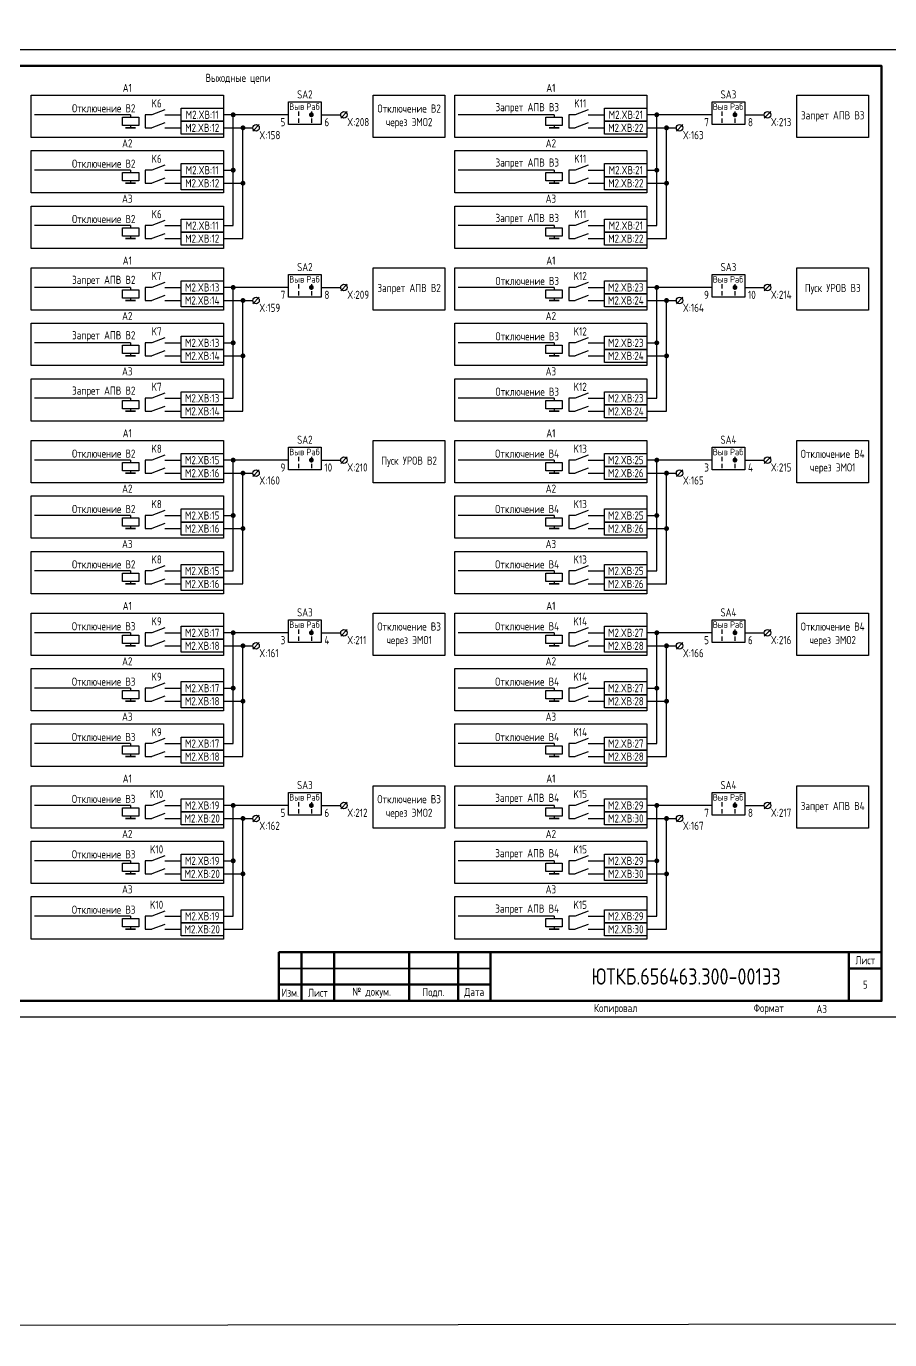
# Model space of a CAD drawing. Header units: millimetres. Extents: x -1245 to 5086, y -99 to 618.
# Drawn here: x 1832.5 to 2097.5, y -99 to 304.2 of the extents above; entities that cross this region are included whole.
import ezdxf

# ---------------------------------------------------------------- set-up
doc = ezdxf.new("R2010")
doc.units = ezdxf.units.MM
doc.styles.add('Gost_type_A', font='GOST_A.TTF')

# ---------------------------------------------------------------- blocks, each defined once
blk = doc.blocks.new('POINT')
at = {"const_width": 0.75}
blk.add_lwpolyline([(-0.375, 0, 1), (0.375, 0, 1)], format="xyb", close=True, dxfattribs=at)
blk = doc.blocks.new('Переключатель_положение')
for p, q in [((2, 1), (2, -0.34)), ((2, -1.14), (2, -2.49))]:
    blk.add_line(p, q)
blk = doc.blocks.new('Формат_А3')
blk.add_lwpolyline([(-420, 297), (0, 297), (0, 0), (-420, 0)], close=True)
at = {"lineweight": 50}
blk.add_lwpolyline([(-400, 292), (-5, 292), (-5, 5), (-400, 5)], close=True, dxfattribs=at)
blk = doc.blocks.new('Штамп малый нижний')
at = {"lineweight": 50}
for points in [[(-185, 15), (-178, 15), (-178, 5), (-185, 5)], [(-178, 15), (-168, 15), (-168, 5), (-178, 5)], [(-168, 15), (-145, 15), (-145, 5), (-168, 5)], [(-145, 15), (-130, 15), (-130, 5), (-145, 5)], [(-130, 15), (-120, 15), (-120, 5), (-130, 5)], [(-120, 15), (-10, 15), (-10, 0), (-120, 0)], [(-10, 15), (0, 15), (0, 10), (-10, 10)], [(-10, 10), (0, 10), (0, 0), (-10, 0)], [(-185, 5), (-178, 5), (-178, 0), (-185, 0)], [(-178, 5), (-168, 5), (-168, 0), (-178, 0)], [(-168, 5), (-145, 5), (-145, 0), (-168, 0)], [(-145, 5), (-130, 5), (-130, 0), (-145, 0)], [(-130, 5), (-120, 5), (-120, 0), (-130, 0)]]:
    blk.add_lwpolyline(points, close=True, dxfattribs=at)
for points in [[(-185, 15), (-178, 15), (-178, 10), (-185, 10)], [(-178, 15), (-168, 15), (-168, 10), (-178, 10)], [(-168, 15), (-145, 15), (-145, 10), (-168, 10)], [(-145, 15), (-130, 15), (-130, 10), (-145, 10)], [(-130, 15), (-120, 15), (-120, 10), (-130, 10)], [(-185, 10), (-178, 10), (-178, 5), (-185, 5)], [(-178, 10), (-168, 10), (-168, 5), (-178, 5)], [(-168, 10), (-145, 10), (-145, 5), (-168, 5)], [(-145, 10), (-130, 10), (-130, 5), (-145, 5)], [(-130, 10), (-120, 10), (-120, 5), (-130, 5)]]:
    blk.add_lwpolyline(points, close=True)
at = {"char_height": 2.5, "style": 'Gost_type_A'}
for s, insert, width, attachment_point in [('Лист', (-5, 12.5), 10, 5), ('№ докум.', (-156.5, 2.5), 23, 5), ('Изм.', (-181.5, 2.5), 7, 5), ('Лист', (-173, 2.5), 10, 5), ('Подп.', (-137.5, 2.5), 15, 5), ('Дата', (-125, 2.5), 10, 5), ('Копировал', (-75, -2.53), 13.1202, 6), ('Формат', (-30, -2.53), 13.1202, 6)]:
    blk.add_mtext(s, dxfattribs=dict(at, insert=insert, width=width, attachment_point=attachment_point))

msp = doc.modelspace()

# ---------------------------------------------------------------- linework, layer by layer
at = {"ltscale": 4.32}
for p, q in [((1875, 278.5), (1871, 277)), ((2005, 278.5), (2001, 277)), ((1875, 274.5), (1871, 273)), ((2005, 274.5), (2001, 273)), ((1875, 261.5), (1871, 260)), ((2005, 261.5), (2001, 260)), ((1875, 257.5), (1871, 256)), ((2005, 257.5), (2001, 256)), ((1875, 244.5), (1871, 243)), ((2005, 244.5), (2001, 243)), ((1875, 240.5), (1871, 239)), ((2005, 240.5), (2001, 239)), ((1875, 225.5), (1871, 224)), ((2005, 225.5), (2001, 224)), ((1875, 221.5), (1871, 220)), ((2005, 221.5), (2001, 220)), ((1875, 208.5), (1871, 207)), ((2005, 208.5), (2001, 207)), ((1875, 204.5), (1871, 203)), ((2005, 204.5), (2001, 203)), ((1875, 191.5), (1871, 190)), ((2005, 191.5), (2001, 190)), ((1875, 187.5), (1871, 186)), ((2005, 187.5), (2001, 186)), ((1875, 172.5), (1871, 171)), ((2005, 172.5), (2001, 171)), ((1875, 168.5), (1871, 167)), ((2005, 168.5), (2001, 167)), ((1875, 155.5), (1871, 154)), ((2005, 155.5), (2001, 154)), ((1875, 151.5), (1871, 150)), ((2005, 151.5), (2001, 150)), ((1875, 138.5), (1871, 137)), ((2005, 138.5), (2001, 137)), ((1875, 134.5), (1871, 133)), ((2005, 134.5), (2001, 133)), ((1875, 119.5), (1871, 118)), ((2005, 119.5), (2001, 118)), ((1875, 115.5), (1871, 114)), ((2005, 115.5), (2001, 114)), ((1875, 102.5), (1871, 101)), ((2005, 102.5), (2001, 101)), ((1875, 98.5), (1871, 97)), ((2005, 98.5), (2001, 97)), ((1875, 85.5), (1871, 84)), ((2005, 85.5), (2001, 84)), ((1875, 81.5), (1871, 80)), ((2005, 81.5), (2001, 80)), ((1875, 66.5), (1871, 65)), ((2005, 66.5), (2001, 65)), ((1875, 62.5), (1871, 61)), ((2005, 62.5), (2001, 61)), ((1875, 49.5), (1871, 48)), ((2005, 49.5), (2001, 48)), ((1875, 45.5), (1871, 44)), ((2005, 45.5), (2001, 44)), ((1875, 32.5), (1871, 31)), ((2005, 32.5), (2001, 31)), ((1875, 28.5), (1871, 27)), ((2005, 28.5), (2001, 27))]:
    msp.add_line(p, q, dxfattribs=at)
for p, q in [((1864.5, 277), (1835, 277)), ((1864.5, 277), (1864.5, 276.25)), ((1913, 277), (1893, 277)), ((1896, 243), (1896, 277)), ((1931.01, 278), (1929.01, 276)), ((1994.5, 277), (1965, 277)), ((1994.5, 277), (1994.5, 276.25)), ((2043, 277), (2023, 277)), ((2026, 243), (2026, 277)), ((2061.01, 278), (2059.01, 276)), ((1864.5, 273.75), (1864.5, 273)), ((1893, 273), (1902, 273)), ((1899, 239), (1899, 273)), ((1904.01, 274), (1902.01, 272)), ((1994.5, 273.75), (1994.5, 273)), ((2023, 273), (2032, 273)), ((2029, 239), (2029, 273)), ((2034.01, 274), (2032.01, 272)), ((1864.5, 260), (1835, 260)), ((1864.5, 260), (1864.5, 259.25)), ((1893, 260), (1896, 260)), ((1994.5, 260), (1965, 260)), ((1994.5, 260), (1994.5, 259.25)), ((2023, 260), (2026, 260)), ((1864.5, 256.75), (1864.5, 256)), ((1893, 256), (1899, 256)), ((1994.5, 256.75), (1994.5, 256)), ((2023, 256), (2029, 256)), ((1864.5, 243), (1835, 243)), ((1864.5, 243), (1864.5, 242.25)), ((1893, 243), (1896, 243)), ((1994.5, 243), (1965, 243)), ((1994.5, 243), (1994.5, 242.25)), ((2023, 243), (2026, 243)), ((1864.5, 239.75), (1864.5, 239)), ((1893, 239), (1899, 239)), ((1994.5, 239.75), (1994.5, 239)), ((2023, 239), (2029, 239)), ((1864.5, 224), (1835, 224)), ((1864.5, 224), (1864.5, 223.25)), ((1913, 224), (1893, 224)), ((1896, 190), (1896, 224)), ((1931.01, 225), (1929.01, 223)), ((1994.5, 224), (1965, 224)), ((1994.5, 224), (1994.5, 223.25)), ((2043, 224), (2023, 224)), ((2026, 190), (2026, 224)), ((2061.01, 225), (2059.01, 223)), ((1864.5, 220.75), (1864.5, 220)), ((1893, 220), (1902, 220)), ((1899, 186), (1899, 220)), ((1904.01, 221), (1902.01, 219)), ((1994.5, 220.75), (1994.5, 220)), ((2023, 220), (2032, 220)), ((2029, 186), (2029, 220)), ((2034.01, 221), (2032.01, 219)), ((1864.5, 207), (1835, 207)), ((1864.5, 207), (1864.5, 206.25)), ((1893, 207), (1896, 207)), ((1994.5, 207), (1965, 207)), ((1994.5, 207), (1994.5, 206.25)), ((2023, 207), (2026, 207)), ((1864.5, 203.75), (1864.5, 203)), ((1893, 203), (1899, 203)), ((1994.5, 203.75), (1994.5, 203)), ((2023, 203), (2029, 203)), ((1864.5, 190), (1835, 190)), ((1864.5, 190), (1864.5, 189.25)), ((1893, 190), (1896, 190)), ((1994.5, 190), (1965, 190)), ((1994.5, 190), (1994.5, 189.25)), ((2023, 190), (2026, 190)), ((1864.5, 186.75), (1864.5, 186)), ((1893, 186), (1899, 186)), ((1994.5, 186.75), (1994.5, 186)), ((2023, 186), (2029, 186)), ((1864.5, 171), (1835, 171)), ((1864.5, 171), (1864.5, 170.25)), ((1913, 171), (1893, 171)), ((1896, 137), (1896, 171)), ((1931.01, 172), (1929.01, 170)), ((1994.5, 171), (1965, 171)), ((1994.5, 171), (1994.5, 170.25)), ((2043, 171), (2023, 171)), ((2026, 137), (2026, 171)), ((2061.01, 172), (2059.01, 170)), ((1864.5, 167.75), (1864.5, 167)), ((1893, 167), (1902, 167)), ((1899, 133), (1899, 167)), ((1904.01, 168), (1902.01, 166)), ((1994.5, 167.75), (1994.5, 167)), ((2023, 167), (2032, 167)), ((2029, 133), (2029, 167)), ((2034.01, 168), (2032.01, 166)), ((1864.5, 154), (1835, 154)), ((1864.5, 154), (1864.5, 153.25)), ((1893, 154), (1896, 154)), ((1994.5, 154), (1965, 154)), ((1994.5, 154), (1994.5, 153.25)), ((2023, 154), (2026, 154)), ((1864.5, 150.75), (1864.5, 150)), ((1893, 150), (1899, 150)), ((1994.5, 150.75), (1994.5, 150)), ((2023, 150), (2029, 150)), ((1864.5, 137), (1835, 137)), ((1864.5, 137), (1864.5, 136.25)), ((1864.5, 133.75), (1864.5, 133)), ((1893, 137), (1896, 137)), ((1994.5, 137), (1965, 137)), ((1994.5, 137), (1994.5, 136.25)), ((1994.5, 133.75), (1994.5, 133)), ((2023, 137), (2026, 137)), ((1893, 133), (1899, 133)), ((2023, 133), (2029, 133)), ((1864.5, 118), (1835, 118)), ((1864.5, 118), (1864.5, 117.25)), ((1913, 118), (1893, 118)), ((1896, 84), (1896, 118)), ((1931.01, 119), (1929.01, 117)), ((1994.5, 118), (1965, 118)), ((1994.5, 118), (1994.5, 117.25)), ((2043, 118), (2023, 118)), ((2026, 84), (2026, 118)), ((2061.01, 119), (2059.01, 117)), ((1864.5, 114.75), (1864.5, 114)), ((1893, 114), (1902, 114)), ((1899, 80), (1899, 114)), ((1904.01, 115), (1902.01, 113)), ((1994.5, 114.75), (1994.5, 114)), ((2023, 114), (2032, 114)), ((2029, 80), (2029, 114)), ((2034.01, 115), (2032.01, 113)), ((1864.5, 101), (1835, 101)), ((1864.5, 101), (1864.5, 100.25)), ((1893, 101), (1896, 101)), ((1994.5, 101), (1965, 101)), ((1994.5, 101), (1994.5, 100.25)), ((2023, 101), (2026, 101)), ((1864.5, 97.75), (1864.5, 97)), ((1893, 97), (1899, 97)), ((1994.5, 97.75), (1994.5, 97)), ((2023, 97), (2029, 97)), ((1864.5, 84), (1835, 84)), ((1864.5, 84), (1864.5, 83.25)), ((1864.5, 80.75), (1864.5, 80)), ((1893, 84), (1896, 84)), ((1994.5, 84), (1965, 84)), ((1994.5, 84), (1994.5, 83.25)), ((1994.5, 80.75), (1994.5, 80)), ((2023, 84), (2026, 84)), ((1893, 80), (1899, 80)), ((2023, 80), (2029, 80)), ((1864.5, 65), (1835, 65)), ((1864.5, 65), (1864.5, 64.25)), ((1913, 65), (1893, 65)), ((1896, 31), (1896, 65)), ((1931.01, 66), (1929.01, 64)), ((1994.5, 65), (1965, 65)), ((1994.5, 65), (1994.5, 64.25)), ((2043, 65), (2023, 65)), ((2026, 31), (2026, 65)), ((2061.01, 66), (2059.01, 64)), ((1864.5, 61.75), (1864.5, 61)), ((1893, 61), (1902, 61)), ((1899, 27), (1899, 61)), ((1904.01, 62), (1902.01, 60)), ((1994.5, 61.75), (1994.5, 61)), ((2023, 61), (2032, 61)), ((2029, 27), (2029, 61)), ((2034.01, 62), (2032.01, 60)), ((1864.5, 48), (1835, 48)), ((1864.5, 48), (1864.5, 47.25)), ((1864.5, 44.75), (1864.5, 44)), ((1893, 48), (1896, 48)), ((1994.5, 48), (1965, 48)), ((1994.5, 48), (1994.5, 47.25)), ((1994.5, 44.75), (1994.5, 44)), ((2023, 48), (2026, 48)), ((1893, 44), (1899, 44)), ((2023, 44), (2029, 44)), ((1864.5, 31), (1835, 31)), ((1864.5, 31), (1864.5, 30.25)), ((1893, 31), (1896, 31)), ((1994.5, 31), (1965, 31)), ((1994.5, 31), (1994.5, 30.25)), ((2023, 31), (2026, 31)), ((1864.5, 27.75), (1864.5, 27)), ((1893, 27), (1899, 27)), ((1994.5, 27.75), (1994.5, 27)), ((2023, 27), (2029, 27))]:
    msp.add_line(p, q)
at = {"ltscale": 1.08}
for p, q in [((1871, 277), (1869, 277)), ((1869, 277), (1869, 273)), ((1875, 277), (1880, 277)), ((2001, 277), (1999, 277)), ((1999, 277), (1999, 273)), ((2005, 277), (2010, 277)), ((1869, 273), (1871, 273)), ((1875, 273), (1880, 273)), ((1999, 273), (2001, 273)), ((2005, 273), (2010, 273)), ((1871, 260), (1869, 260)), ((1869, 260), (1869, 256)), ((1875, 260), (1880, 260)), ((2001, 260), (1999, 260)), ((1999, 260), (1999, 256)), ((2005, 260), (2010, 260)), ((1869, 256), (1871, 256)), ((1875, 256), (1880, 256)), ((1999, 256), (2001, 256)), ((2005, 256), (2010, 256)), ((1871, 243), (1869, 243)), ((1869, 243), (1869, 239)), ((1875, 243), (1880, 243)), ((2001, 243), (1999, 243)), ((1999, 243), (1999, 239)), ((2005, 243), (2010, 243)), ((1869, 239), (1871, 239)), ((1875, 239), (1880, 239)), ((1999, 239), (2001, 239)), ((2005, 239), (2010, 239)), ((1871, 224), (1869, 224)), ((1869, 224), (1869, 220)), ((1875, 224), (1880, 224)), ((2001, 224), (1999, 224)), ((1999, 224), (1999, 220)), ((2005, 224), (2010, 224)), ((1869, 220), (1871, 220)), ((1875, 220), (1880, 220)), ((1999, 220), (2001, 220)), ((2005, 220), (2010, 220)), ((1871, 207), (1869, 207)), ((1869, 207), (1869, 203)), ((1875, 207), (1880, 207)), ((2001, 207), (1999, 207)), ((1999, 207), (1999, 203)), ((2005, 207), (2010, 207)), ((1869, 203), (1871, 203)), ((1875, 203), (1880, 203)), ((1999, 203), (2001, 203)), ((2005, 203), (2010, 203)), ((1871, 190), (1869, 190)), ((1869, 190), (1869, 186)), ((1875, 190), (1880, 190)), ((2001, 190), (1999, 190)), ((1999, 190), (1999, 186)), ((2005, 190), (2010, 190)), ((1869, 186), (1871, 186)), ((1875, 186), (1880, 186)), ((1999, 186), (2001, 186)), ((2005, 186), (2010, 186)), ((1871, 171), (1869, 171)), ((1869, 171), (1869, 167)), ((1875, 171), (1880, 171)), ((2001, 171), (1999, 171)), ((1999, 171), (1999, 167)), ((2005, 171), (2010, 171)), ((1869, 167), (1871, 167)), ((1875, 167), (1880, 167)), ((1999, 167), (2001, 167)), ((2005, 167), (2010, 167)), ((1871, 154), (1869, 154)), ((1869, 154), (1869, 150)), ((1875, 154), (1880, 154)), ((2001, 154), (1999, 154)), ((1999, 154), (1999, 150)), ((2005, 154), (2010, 154)), ((1869, 150), (1871, 150)), ((1875, 150), (1880, 150)), ((1999, 150), (2001, 150)), ((2005, 150), (2010, 150)), ((1871, 137), (1869, 137)), ((1869, 137), (1869, 133)), ((1875, 137), (1880, 137)), ((2001, 137), (1999, 137)), ((1999, 137), (1999, 133)), ((2005, 137), (2010, 137)), ((1869, 133), (1871, 133)), ((1875, 133), (1880, 133)), ((1999, 133), (2001, 133)), ((2005, 133), (2010, 133)), ((1871, 118), (1869, 118)), ((1869, 118), (1869, 114)), ((1875, 118), (1880, 118)), ((2001, 118), (1999, 118)), ((1999, 118), (1999, 114)), ((2005, 118), (2010, 118)), ((1869, 114), (1871, 114)), ((1875, 114), (1880, 114)), ((1999, 114), (2001, 114)), ((2005, 114), (2010, 114)), ((1871, 101), (1869, 101)), ((1869, 101), (1869, 97)), ((1875, 101), (1880, 101)), ((2001, 101), (1999, 101)), ((1999, 101), (1999, 97)), ((2005, 101), (2010, 101)), ((1869, 97), (1871, 97)), ((1875, 97), (1880, 97)), ((1999, 97), (2001, 97)), ((2005, 97), (2010, 97)), ((1871, 84), (1869, 84)), ((1869, 84), (1869, 80)), ((1875, 84), (1880, 84)), ((2001, 84), (1999, 84)), ((1999, 84), (1999, 80)), ((2005, 84), (2010, 84)), ((1869, 80), (1871, 80)), ((1875, 80), (1880, 80)), ((1999, 80), (2001, 80)), ((2005, 80), (2010, 80)), ((1871, 65), (1869, 65)), ((1869, 65), (1869, 61)), ((1875, 65), (1880, 65)), ((2001, 65), (1999, 65)), ((1999, 65), (1999, 61)), ((2005, 65), (2010, 65)), ((1869, 61), (1871, 61)), ((1875, 61), (1880, 61)), ((1999, 61), (2001, 61)), ((2005, 61), (2010, 61)), ((1871, 48), (1869, 48)), ((1869, 48), (1869, 44)), ((1875, 48), (1880, 48)), ((2001, 48), (1999, 48)), ((1999, 48), (1999, 44)), ((2005, 48), (2010, 48)), ((1869, 44), (1871, 44)), ((1875, 44), (1880, 44)), ((1999, 44), (2001, 44)), ((2005, 44), (2010, 44)), ((1871, 31), (1869, 31)), ((1869, 31), (1869, 27)), ((1875, 31), (1880, 31)), ((2001, 31), (1999, 31)), ((1999, 31), (1999, 27)), ((2005, 31), (2010, 31)), ((1869, 27), (1871, 27)), ((1875, 27), (1880, 27)), ((1999, 27), (2001, 27)), ((2005, 27), (2010, 27))]:
    msp.add_line(p, q, dxfattribs=at)
at = {"ltscale": 4}
for p, q in [((1923, 277), (1929.01, 277)), ((2053, 277), (2059.01, 277)), ((1923, 224), (1929.01, 224)), ((2053, 224), (2059.01, 224)), ((1923, 171), (1929.01, 171)), ((2053, 171), (2059.01, 171)), ((1923, 118), (1929.01, 118)), ((2053, 118), (2059.01, 118)), ((1923, 65), (1929.01, 65)), ((2053, 65), (2059.01, 65))]:
    msp.add_line(p, q, dxfattribs=at)
at = {"color": 3}
msp.add_lwpolyline([(-1245, 609), (5086, 618), (5086, -90), (-1245, -99)], close=True, dxfattribs=at)
for points in [[(1834, 283), (1893, 283), (1893, 270), (1834, 270)], [(1939, 283), (1961, 283), (1961, 270), (1939, 270)], [(1964, 283), (2023, 283), (2023, 270), (1964, 270)], [(2069, 283), (2091, 283), (2091, 270), (2069, 270)], [(1880, 279), (1893, 279), (1893, 275), (1880, 275)], [(1913, 281), (1923, 281), (1923, 274), (1913, 274)], [(2010, 279), (2023, 279), (2023, 275), (2010, 275)], [(2043, 281), (2053, 281), (2053, 274), (2043, 274)], [(1867, 276.25), (1867, 273.75), (1862, 273.75), (1862, 276.25)], [(1880, 275), (1893, 275), (1893, 271), (1880, 271)], [(1997, 276.25), (1997, 273.75), (1992, 273.75), (1992, 276.25)], [(2010, 275), (2023, 275), (2023, 271), (2010, 271)], [(1866, 273), (1863, 273)], [(1996, 273), (1993, 273)], [(1834, 266), (1893, 266), (1893, 253), (1834, 253)], [(1964, 266), (2023, 266), (2023, 253), (1964, 253)], [(1867, 259.25), (1867, 256.75), (1862, 256.75), (1862, 259.25)], [(1880, 262), (1893, 262), (1893, 258), (1880, 258)], [(1997, 259.25), (1997, 256.75), (1992, 256.75), (1992, 259.25)], [(2010, 262), (2023, 262), (2023, 258), (2010, 258)], [(1866, 256), (1863, 256)], [(1880, 258), (1893, 258), (1893, 254), (1880, 254)], [(1996, 256), (1993, 256)], [(2010, 258), (2023, 258), (2023, 254), (2010, 254)], [(1834, 249), (1893, 249), (1893, 236), (1834, 236)], [(1964, 249), (2023, 249), (2023, 236), (1964, 236)], [(1867, 242.25), (1867, 239.75), (1862, 239.75), (1862, 242.25)], [(1880, 245), (1893, 245), (1893, 241), (1880, 241)], [(1997, 242.25), (1997, 239.75), (1992, 239.75), (1992, 242.25)], [(2010, 245), (2023, 245), (2023, 241), (2010, 241)], [(1866, 239), (1863, 239)], [(1880, 241), (1893, 241), (1893, 237), (1880, 237)], [(1996, 239), (1993, 239)], [(2010, 241), (2023, 241), (2023, 237), (2010, 237)], [(1834, 230), (1893, 230), (1893, 217), (1834, 217)], [(1939, 230), (1961, 230), (1961, 217), (1939, 217)], [(1964, 230), (2023, 230), (2023, 217), (1964, 217)], [(2069, 230), (2091, 230), (2091, 217), (2069, 217)], [(1880, 226), (1893, 226), (1893, 222), (1880, 222)], [(1913, 228), (1923, 228), (1923, 221), (1913, 221)], [(2010, 226), (2023, 226), (2023, 222), (2010, 222)], [(2043, 228), (2053, 228), (2053, 221), (2043, 221)], [(1867, 223.25), (1867, 220.75), (1862, 220.75), (1862, 223.25)], [(1880, 222), (1893, 222), (1893, 218), (1880, 218)], [(1997, 223.25), (1997, 220.75), (1992, 220.75), (1992, 223.25)], [(2010, 222), (2023, 222), (2023, 218), (2010, 218)], [(1866, 220), (1863, 220)], [(1996, 220), (1993, 220)], [(1834, 213), (1893, 213), (1893, 200), (1834, 200)], [(1964, 213), (2023, 213), (2023, 200), (1964, 200)], [(1867, 206.25), (1867, 203.75), (1862, 203.75), (1862, 206.25)], [(1880, 209), (1893, 209), (1893, 205), (1880, 205)], [(1997, 206.25), (1997, 203.75), (1992, 203.75), (1992, 206.25)], [(2010, 209), (2023, 209), (2023, 205), (2010, 205)], [(1866, 203), (1863, 203)], [(1880, 205), (1893, 205), (1893, 201), (1880, 201)], [(1996, 203), (1993, 203)], [(2010, 205), (2023, 205), (2023, 201), (2010, 201)], [(1834, 196), (1893, 196), (1893, 183), (1834, 183)], [(1964, 196), (2023, 196), (2023, 183), (1964, 183)], [(1880, 192), (1893, 192), (1893, 188), (1880, 188)], [(2010, 192), (2023, 192), (2023, 188), (2010, 188)], [(1867, 189.25), (1867, 186.75), (1862, 186.75), (1862, 189.25)], [(1866, 186), (1863, 186)], [(1880, 188), (1893, 188), (1893, 184), (1880, 184)], [(1997, 189.25), (1997, 186.75), (1992, 186.75), (1992, 189.25)], [(1996, 186), (1993, 186)], [(2010, 188), (2023, 188), (2023, 184), (2010, 184)], [(1834, 177), (1893, 177), (1893, 164), (1834, 164)], [(1913, 175), (1923, 175), (1923, 168), (1913, 168)], [(1939, 177), (1961, 177), (1961, 164), (1939, 164)], [(1964, 177), (2023, 177), (2023, 164), (1964, 164)], [(2043, 175), (2053, 175), (2053, 168), (2043, 168)], [(2069, 177), (2091, 177), (2091, 164), (2069, 164)], [(1867, 170.25), (1867, 167.75), (1862, 167.75), (1862, 170.25)], [(1880, 173), (1893, 173), (1893, 169), (1880, 169)], [(1997, 170.25), (1997, 167.75), (1992, 167.75), (1992, 170.25)], [(2010, 173), (2023, 173), (2023, 169), (2010, 169)], [(1866, 167), (1863, 167)], [(1880, 169), (1893, 169), (1893, 165), (1880, 165)], [(1996, 167), (1993, 167)], [(2010, 169), (2023, 169), (2023, 165), (2010, 165)], [(1834, 160), (1893, 160), (1893, 147), (1834, 147)], [(1964, 160), (2023, 160), (2023, 147), (1964, 147)], [(1867, 153.25), (1867, 150.75), (1862, 150.75), (1862, 153.25)], [(1880, 156), (1893, 156), (1893, 152), (1880, 152)], [(1997, 153.25), (1997, 150.75), (1992, 150.75), (1992, 153.25)], [(2010, 156), (2023, 156), (2023, 152), (2010, 152)], [(1866, 150), (1863, 150)], [(1880, 152), (1893, 152), (1893, 148), (1880, 148)], [(1996, 150), (1993, 150)], [(2010, 152), (2023, 152), (2023, 148), (2010, 148)], [(1834, 143), (1893, 143), (1893, 130), (1834, 130)], [(1964, 143), (2023, 143), (2023, 130), (1964, 130)], [(1880, 139), (1893, 139), (1893, 135), (1880, 135)], [(2010, 139), (2023, 139), (2023, 135), (2010, 135)], [(1867, 136.25), (1867, 133.75), (1862, 133.75), (1862, 136.25)], [(1880, 135), (1893, 135), (1893, 131), (1880, 131)], [(1997, 136.25), (1997, 133.75), (1992, 133.75), (1992, 136.25)], [(2010, 135), (2023, 135), (2023, 131), (2010, 131)], [(1866, 133), (1863, 133)], [(1996, 133), (1993, 133)], [(1834, 124), (1893, 124), (1893, 111), (1834, 111)], [(1913, 122), (1923, 122), (1923, 115), (1913, 115)], [(1939, 124), (1961, 124), (1961, 111), (1939, 111)], [(1964, 124), (2023, 124), (2023, 111), (1964, 111)], [(2043, 122), (2053, 122), (2053, 115), (2043, 115)], [(2069, 124), (2091, 124), (2091, 111), (2069, 111)], [(1867, 117.25), (1867, 114.75), (1862, 114.75), (1862, 117.25)], [(1880, 120), (1893, 120), (1893, 116), (1880, 116)], [(1997, 117.25), (1997, 114.75), (1992, 114.75), (1992, 117.25)], [(2010, 120), (2023, 120), (2023, 116), (2010, 116)], [(1866, 114), (1863, 114)], [(1880, 116), (1893, 116), (1893, 112), (1880, 112)], [(1996, 114), (1993, 114)], [(2010, 116), (2023, 116), (2023, 112), (2010, 112)], [(1834, 107), (1893, 107), (1893, 94), (1834, 94)], [(1964, 107), (2023, 107), (2023, 94), (1964, 94)], [(1880, 103), (1893, 103), (1893, 99), (1880, 99)], [(2010, 103), (2023, 103), (2023, 99), (2010, 99)], [(1867, 100.25), (1867, 97.75), (1862, 97.75), (1862, 100.25)], [(1866, 97), (1863, 97)], [(1880, 99), (1893, 99), (1893, 95), (1880, 95)], [(1997, 100.25), (1997, 97.75), (1992, 97.75), (1992, 100.25)], [(1996, 97), (1993, 97)], [(2010, 99), (2023, 99), (2023, 95), (2010, 95)], [(1834, 90), (1893, 90), (1893, 77), (1834, 77)], [(1964, 90), (2023, 90), (2023, 77), (1964, 77)], [(1880, 86), (1893, 86), (1893, 82), (1880, 82)], [(2010, 86), (2023, 86), (2023, 82), (2010, 82)], [(1867, 83.25), (1867, 80.75), (1862, 80.75), (1862, 83.25)], [(1880, 82), (1893, 82), (1893, 78), (1880, 78)], [(1997, 83.25), (1997, 80.75), (1992, 80.75), (1992, 83.25)], [(2010, 82), (2023, 82), (2023, 78), (2010, 78)], [(1866, 80), (1863, 80)], [(1996, 80), (1993, 80)], [(1834, 71), (1893, 71), (1893, 58), (1834, 58)], [(1913, 69), (1923, 69), (1923, 62), (1913, 62)], [(1939, 71), (1961, 71), (1961, 58), (1939, 58)], [(1964, 71), (2023, 71), (2023, 58), (1964, 58)], [(2043, 69), (2053, 69), (2053, 62), (2043, 62)], [(2069, 71), (2091, 71), (2091, 58), (2069, 58)], [(1880, 67), (1893, 67), (1893, 63), (1880, 63)], [(2010, 67), (2023, 67), (2023, 63), (2010, 63)], [(1867, 64.25), (1867, 61.75), (1862, 61.75), (1862, 64.25)], [(1866, 61), (1863, 61)], [(1880, 63), (1893, 63), (1893, 59), (1880, 59)], [(1997, 64.25), (1997, 61.75), (1992, 61.75), (1992, 64.25)], [(1996, 61), (1993, 61)], [(2010, 63), (2023, 63), (2023, 59), (2010, 59)], [(1834, 54), (1893, 54), (1893, 41), (1834, 41)], [(1964, 54), (2023, 54), (2023, 41), (1964, 41)], [(1880, 50), (1893, 50), (1893, 46), (1880, 46)], [(2010, 50), (2023, 50), (2023, 46), (2010, 46)], [(1867, 47.25), (1867, 44.75), (1862, 44.75), (1862, 47.25)], [(1880, 46), (1893, 46), (1893, 42), (1880, 42)], [(1997, 47.25), (1997, 44.75), (1992, 44.75), (1992, 47.25)], [(2010, 46), (2023, 46), (2023, 42), (2010, 42)], [(1866, 44), (1863, 44)], [(1996, 44), (1993, 44)], [(1834, 37), (1893, 37), (1893, 24), (1834, 24)], [(1964, 37), (2023, 37), (2023, 24), (1964, 24)], [(1880, 33), (1893, 33), (1893, 29), (1880, 29)], [(2010, 33), (2023, 33), (2023, 29), (2010, 29)], [(1867, 30.25), (1867, 27.75), (1862, 27.75), (1862, 30.25)], [(1880, 29), (1893, 29), (1893, 25), (1880, 25)], [(1997, 30.25), (1997, 27.75), (1992, 27.75), (1992, 30.25)], [(2010, 29), (2023, 29), (2023, 25), (2010, 25)], [(1866, 27), (1863, 27)], [(1996, 27), (1993, 27)]]:
    msp.add_lwpolyline(points, close=True)
for centre in [(1930.01, 277), (2060.01, 277), (1903.01, 273), (2033.01, 273), (1930.01, 224), (2060.01, 224), (1903.01, 220), (2033.01, 220), (1930.01, 171), (2060.01, 171), (1903.01, 167), (2033.01, 167), (1930.01, 118), (2060.01, 118), (1903.01, 114), (2033.01, 114), (1930.01, 65), (2060.01, 65), (1903.01, 61), (2033.01, 61)]:
    msp.add_circle(centre, 1)

# ---------------------------------------------------------------- block references
for name, p in [('Формат_А3', (2100, 0)), ('POINT', (1896, 277)), ('Переключатель_положение', (1914, 277)), ('POINT', (1920, 277)), ('Переключатель_положение', (1918, 277)), ('POINT', (2026, 277)), ('Переключатель_положение', (2044, 277)), ('POINT', (2050, 277)), ('Переключатель_положение', (2048, 277)), ('POINT', (1899, 273)), ('POINT', (2029, 273)), ('POINT', (1896, 260)), ('POINT', (2026, 260)), ('POINT', (1899, 256)), ('POINT', (2029, 256)), ('POINT', (1896, 224)), ('Переключатель_положение', (1914, 224)), ('POINT', (1920, 224)), ('Переключатель_положение', (1918, 224)), ('POINT', (2026, 224)), ('Переключатель_положение', (2044, 224)), ('POINT', (2050, 224)), ('Переключатель_положение', (2048, 224)), ('POINT', (1899, 220)), ('POINT', (2029, 220)), ('POINT', (1896, 207)), ('POINT', (2026, 207)), ('POINT', (1899, 203)), ('POINT', (2029, 203)), ('POINT', (1896, 171)), ('Переключатель_положение', (1914, 171)), ('POINT', (1920, 171)), ('Переключатель_положение', (1918, 171)), ('POINT', (2026, 171)), ('Переключатель_положение', (2044, 171)), ('POINT', (2050, 171)), ('Переключатель_положение', (2048, 171)), ('POINT', (1899, 167)), ('POINT', (2029, 167)), ('POINT', (1896, 154)), ('POINT', (2026, 154)), ('POINT', (1899, 150)), ('POINT', (2029, 150)), ('POINT', (1896, 118)), ('Переключатель_положение', (1914, 118)), ('POINT', (1920, 118)), ('Переключатель_положение', (1918, 118)), ('POINT', (2026, 118)), ('Переключатель_положение', (2044, 118)), ('POINT', (2050, 118)), ('Переключатель_положение', (2048, 118)), ('POINT', (1899, 114)), ('POINT', (2029, 114)), ('POINT', (1896, 101)), ('POINT', (2026, 101)), ('POINT', (1899, 97)), ('POINT', (2029, 97)), ('POINT', (1896, 65)), ('Переключатель_положение', (1914, 65)), ('POINT', (1920, 65)), ('Переключатель_положение', (1918, 65)), ('POINT', (2026, 65)), ('Переключатель_положение', (2044, 65)), ('POINT', (2050, 65)), ('Переключатель_положение', (2048, 65)), ('POINT', (1899, 61)), ('POINT', (2029, 61)), ('POINT', (1896, 48)), ('POINT', (2026, 48)), ('POINT', (1899, 44)), ('POINT', (2029, 44)), ('Штамп малый нижний', (2095, 5))]:
    msp.add_blockref(name, p)

# ---------------------------------------------------------------- texts
at = {"char_height": 2.5, "line_spacing_factor": 0.9, "style": 'Gost_type_A'}
for s, insert, width, attachment_point in [('A1', (1863.5, 284), 59, 8), ('Выходные цепи', (1897.5, 288), 395, 5), ('A1', (1993.5, 284), 59, 8), ('X:208', (1931.01, 276), 8, 1), ('X:213', (2061.01, 276), 8, 1), ('X:158', (1904.01, 272), 8, 1), ('X:163', (2034.01, 272), 8, 1), ('A2', (1863.5, 267), 59, 8), ('A2', (1993.5, 267), 59, 8), ('A3', (1863.5, 250), 59, 8), ('A3', (1993.5, 250), 59, 8), ('A1', (1863.5, 231), 59, 8), ('A1', (1993.5, 231), 59, 8), ('X:209', (1931.01, 223), 8, 1), ('X:214', (2061.01, 223), 8, 1), ('X:159', (1904.01, 219), 8, 1), ('X:164', (2034.01, 219), 8, 1), ('A2', (1863.5, 214), 59, 8), ('A2', (1993.5, 214), 59, 8), ('A3', (1863.5, 197), 59, 8), ('A3', (1993.5, 197), 59, 8), ('A1', (1863.5, 178), 59, 8), ('A1', (1993.5, 178), 59, 8), ('X:210', (1931.01, 170), 8, 1), ('X:215', (2061.01, 170), 8, 1), ('X:160', (1904.01, 166), 8, 1), ('X:165', (2034.01, 166), 8, 1), ('A2', (1863.5, 161), 59, 8), ('A2', (1993.5, 161), 59, 8), ('A3', (1863.5, 144), 59, 8), ('A3', (1993.5, 144), 59, 8), ('A1', (1863.5, 125), 59, 8), ('A1', (1993.5, 125), 59, 8), ('X:211', (1931.01, 117), 8, 1), ('X:216', (2061.01, 117), 8, 1), ('X:161', (1904.01, 113), 8, 1), ('X:166', (2034.01, 113), 8, 1), ('A2', (1863.5, 108), 59, 8), ('A2', (1993.5, 108), 59, 8), ('A3', (1863.5, 91), 59, 8), ('A3', (1993.5, 91), 59, 8), ('A1', (1863.5, 72), 59, 8), ('A1', (1993.5, 72), 59, 8), ('X:212', (1931.01, 64), 8, 1), ('X:217', (2061.01, 64), 8, 1), ('A2', (1863.5, 55), 59, 8), ('X:162', (1904.01, 60), 8, 1), ('A2', (1993.5, 55), 59, 8), ('X:167', (2034.01, 60), 8, 1), ('A3', (1863.5, 38), 59, 8), ('A3', (1993.5, 38), 59, 8)]:
    msp.add_mtext(s, dxfattribs=dict(at, insert=insert, width=width, attachment_point=attachment_point))
at = {"style": 'Gost_type_A'}
for s, insert, char_height, width, attachment_point in [('SA2', (1918, 282), 2.5, 10, 8), ('SA3', (2048, 282), 2.5, 10, 8), ('Отключение В2', (1866, 279), 2.5, 31.0015, 6), ('K6', (1872.5, 280.5), 2.5, 5, 5), ('M2.XВ:11', (1886.5, 277), 2.5, 13, 5), ('Выв', (1915.5, 279.5), 2, 5, 5), ('Раб', (1920.5, 279.5), 2, 5, 5), ('Отключение В2\\Pчерез ЭМО2', (1950, 276.5), 2.5, 21.9989, 5), (' Запрет АПВ В3', (1996, 279), 2.5, 31.0015, 6), ('K11', (2002.5, 280.5), 2.5, 5, 5), ('M2.XВ:21', (2016.5, 277), 2.5, 13, 5), ('Выв', (2045.5, 279.5), 2, 5, 5), ('Раб', (2050.5, 279.5), 2, 5, 5), ('M2.XВ:12', (1886.5, 273), 2.5, 13, 5), ('5', (1912, 275.98), 2.5, 5, 3), ('6', (1924, 275.98), 2.5, 5, 1), ('M2.XВ:22', (2016.5, 273), 2.5, 13, 5), ('7', (2042, 275.98), 2.5, 5, 3), ('8', (2054, 275.98), 2.5, 5, 1), ('Запрет АПВ В3', (2080, 276.5), 2.5, 21.9988, 5), ('Отключение В2', (1866, 262), 2.5, 31.0015, 6), ('K6', (1872.5, 263.5), 2.5, 5, 5), (' Запрет АПВ В3', (1996, 262), 2.5, 31.0015, 6), ('K11', (2002.5, 263.5), 2.5, 5, 5), ('M2.XВ:11', (1886.5, 260), 2.5, 13, 5), ('M2.XВ:21', (2016.5, 260), 2.5, 13, 5), ('M2.XВ:12', (1886.5, 256), 2.5, 13, 5), ('M2.XВ:22', (2016.5, 256), 2.5, 13, 5), ('Отключение В2', (1866, 245), 2.5, 31.0015, 6), ('K6', (1872.5, 246.5), 2.5, 5, 5), (' Запрет АПВ В3', (1996, 245), 2.5, 31.0015, 6), ('K11', (2002.5, 246.5), 2.5, 5, 5), ('M2.XВ:11', (1886.5, 243), 2.5, 13, 5), ('M2.XВ:21', (2016.5, 243), 2.5, 13, 5), ('M2.XВ:12', (1886.5, 239), 2.5, 13, 5), ('M2.XВ:22', (2016.5, 239), 2.5, 13, 5), ('SA2', (1918, 229), 2.5, 10, 8), ('SA3', (2048, 229), 2.5, 10, 8), (' Запрет АПВ В2', (1866, 226), 2.5, 31.0015, 6), ('K7', (1872.5, 227.5), 2.5, 5, 5), ('Выв', (1915.5, 226.5), 2, 5, 5), ('Раб', (1920.5, 226.5), 2, 5, 5), ('Отключение В3', (1996, 226), 2.5, 31.0015, 6), ('K12', (2002.5, 227.5), 2.5, 5, 5), ('Выв', (2045.5, 226.5), 2, 5, 5), ('Раб', (2050.5, 226.5), 2, 5, 5), ('M2.XВ:13', (1886.5, 224), 2.5, 13, 5), ('7', (1912, 222.98), 2.5, 5, 3), ('8', (1924, 222.98), 2.5, 5, 1), ('Запрет АПВ В2', (1950, 223.5), 2.5, 21.9989, 5), ('M2.XВ:23', (2016.5, 224), 2.5, 13, 5), ('9', (2042, 222.98), 2.5, 5, 3), ('10', (2054, 222.98), 2.5, 5, 1), ('Пуск УРОВ В3', (2080, 223.5), 2.5, 21.9988, 5), ('M2.XВ:14', (1886.5, 220), 2.5, 13, 5), ('M2.XВ:24', (2016.5, 220), 2.5, 13, 5), (' Запрет АПВ В2', (1866, 209), 2.5, 31.0015, 6), ('K7', (1872.5, 210.5), 2.5, 5, 5), ('Отключение В3', (1996, 209), 2.5, 31.0015, 6), ('K12', (2002.5, 210.5), 2.5, 5, 5), ('M2.XВ:13', (1886.5, 207), 2.5, 13, 5), ('M2.XВ:23', (2016.5, 207), 2.5, 13, 5), ('M2.XВ:14', (1886.5, 203), 2.5, 13, 5), ('M2.XВ:24', (2016.5, 203), 2.5, 13, 5), (' Запрет АПВ В2', (1866, 192), 2.5, 31.0015, 6), ('K7', (1872.5, 193.5), 2.5, 5, 5), ('K12', (2002.5, 193.5), 2.5, 5, 5), ('M2.XВ:13', (1886.5, 190), 2.5, 13, 5), ('Отключение В3', (1996, 192), 2.5, 31.0015, 6), ('M2.XВ:23', (2016.5, 190), 2.5, 13, 5), ('M2.XВ:14', (1886.5, 186), 2.5, 13, 5), ('M2.XВ:24', (2016.5, 186), 2.5, 13, 5), ('SA2', (1918, 176), 2.5, 10, 8), ('SA4', (2048, 176), 2.5, 10, 8), ('Отключение В2', (1866, 173), 2.5, 31.0015, 6), ('K8', (1872.5, 174.5), 2.5, 5, 5), ('Выв', (1915.5, 173.5), 2, 5, 5), ('Раб', (1920.5, 173.5), 2, 5, 5), ('Отключение В4', (1996, 173), 2.5, 31.0015, 6), ('K13', (2002.5, 174.5), 2.5, 5, 5), ('Выв', (2045.5, 173.5), 2, 5, 5), ('Раб', (2050.5, 173.5), 2, 5, 5), ('Отключение В4\\Pчерез ЭМО1', (2080, 170.5), 2.5, 21.9988, 5), ('M2.XВ:15', (1886.5, 171), 2.5, 13, 5), ('9', (1912, 169.98), 2.5, 5, 3), ('10', (1924, 169.98), 2.5, 5, 1), ('Пуск УРОВ В2', (1950, 170.5), 2.5, 21.9989, 5), ('M2.XВ:25', (2016.5, 171), 2.5, 13, 5), ('3', (2042, 169.98), 2.5, 5, 3), ('4', (2054, 169.98), 2.5, 5, 1), ('M2.XВ:16', (1886.5, 167), 2.5, 13, 5), ('M2.XВ:26', (2016.5, 167), 2.5, 13, 5), ('Отключение В2', (1866, 156), 2.5, 31.0015, 6), ('K8', (1872.5, 157.5), 2.5, 5, 5), ('Отключение В4', (1996, 156), 2.5, 31.0015, 6), ('K13', (2002.5, 157.5), 2.5, 5, 5), ('M2.XВ:15', (1886.5, 154), 2.5, 13, 5), ('M2.XВ:25', (2016.5, 154), 2.5, 13, 5), ('M2.XВ:16', (1886.5, 150), 2.5, 13, 5), ('M2.XВ:26', (2016.5, 150), 2.5, 13, 5), ('K8', (1872.5, 140.5), 2.5, 5, 5), ('K13', (2002.5, 140.5), 2.5, 5, 5), ('Отключение В2', (1866, 139), 2.5, 31.0015, 6), ('M2.XВ:15', (1886.5, 137), 2.5, 13, 5), ('Отключение В4', (1996, 139), 2.5, 31.0015, 6), ('M2.XВ:25', (2016.5, 137), 2.5, 13, 5), ('M2.XВ:16', (1886.5, 133), 2.5, 13, 5), ('M2.XВ:26', (2016.5, 133), 2.5, 13, 5), ('SA3', (1918, 123), 2.5, 10, 8), ('SA4', (2048, 123), 2.5, 10, 8), ('Отключение В3', (1866, 120), 2.5, 31.0015, 6), ('K9', (1872.5, 121.5), 2.5, 5, 5), ('Выв', (1915.5, 120.5), 2, 5, 5), ('Раб', (1920.5, 120.5), 2, 5, 5), ('Отключение В3\\Pчерез ЭМО1', (1950, 117.5), 2.5, 21.9988, 5), ('Отключение В4', (1996, 120), 2.5, 31.0015, 6), ('K14', (2002.5, 121.5), 2.5, 5, 5), ('Выв', (2045.5, 120.5), 2, 5, 5), ('Раб', (2050.5, 120.5), 2, 5, 5), ('Отключение В4\\Pчерез ЭМО2', (2080, 117.5), 2.5, 21.9988, 5), ('M2.XВ:17', (1886.5, 118), 2.5, 13, 5), ('3', (1912, 116.98), 2.5, 5, 3), ('4', (1924, 116.98), 2.5, 5, 1), ('M2.XВ:27', (2016.5, 118), 2.5, 13, 5), ('5', (2042, 116.98), 2.5, 5, 3), ('6', (2054, 116.98), 2.5, 5, 1), ('M2.XВ:18', (1886.5, 114), 2.5, 13, 5), ('M2.XВ:28', (2016.5, 114), 2.5, 13, 5), ('K9', (1872.5, 104.5), 2.5, 5, 5), ('K14', (2002.5, 104.5), 2.5, 5, 5), ('Отключение В3', (1866, 103), 2.5, 31.0015, 6), ('M2.XВ:17', (1886.5, 101), 2.5, 13, 5), ('Отключение В4', (1996, 103), 2.5, 31.0015, 6), ('M2.XВ:27', (2016.5, 101), 2.5, 13, 5), ('M2.XВ:18', (1886.5, 97), 2.5, 13, 5), ('M2.XВ:28', (2016.5, 97), 2.5, 13, 5), ('K9', (1872.5, 87.5), 2.5, 5, 5), ('K14', (2002.5, 87.5), 2.5, 5, 5), ('Отключение В3', (1866, 86), 2.5, 31.0015, 6), ('M2.XВ:17', (1886.5, 84), 2.5, 13, 5), ('Отключение В4', (1996, 86), 2.5, 31.0015, 6), ('M2.XВ:27', (2016.5, 84), 2.5, 13, 5), ('M2.XВ:18', (1886.5, 80), 2.5, 13, 5), ('M2.XВ:28', (2016.5, 80), 2.5, 13, 5), ('K10', (1872.5, 68.5), 2.5, 5, 5), ('SA3', (1918, 70), 2.5, 10, 8), (' Запрет АПВ В4', (1996, 67), 2.5, 31.0015, 6), ('K15', (2002.5, 68.5), 2.5, 5, 5), ('SA4', (2048, 70), 2.5, 10, 8), ('Отключение В3', (1866, 67), 2.5, 31.0015, 6), ('M2.XВ:19', (1886.5, 65), 2.5, 13, 5), ('Выв', (1915.5, 67.5), 2, 5, 5), ('Раб', (1920.5, 67.5), 2, 5, 5), ('Отключение В3\\Pчерез ЭМО2', (1950, 64.5), 2.5, 21.9988, 5), ('M2.XВ:29', (2016.5, 65), 2.5, 13, 5), ('Выв', (2045.5, 67.5), 2, 5, 5), ('Раб', (2050.5, 67.5), 2, 5, 5), ('Запрет АПВ В4', (2080, 64.5), 2.5, 21.9988, 5), ('M2.XВ:20', (1886.5, 61), 2.5, 13, 5), ('5', (1912, 63.98), 2.5, 5, 3), ('6', (1924, 63.98), 2.5, 5, 1), ('M2.XВ:30', (2016.5, 61), 2.5, 13, 5), ('7', (2042, 63.98), 2.5, 5, 3), ('8', (2054, 63.98), 2.5, 5, 1), ('K10', (1872.5, 51.5), 2.5, 5, 5), ('K15', (2002.5, 51.5), 2.5, 5, 5), ('Отключение В3', (1866, 50), 2.5, 31.0015, 6), ('M2.XВ:19', (1886.5, 48), 2.5, 13, 5), (' Запрет АПВ В4', (1996, 50), 2.5, 31.0015, 6), ('M2.XВ:29', (2016.5, 48), 2.5, 13, 5), ('M2.XВ:20', (1886.5, 44), 2.5, 13, 5), ('M2.XВ:30', (2016.5, 44), 2.5, 13, 5), ('Отключение В3', (1866, 33), 2.5, 31.0015, 6), ('K10', (1872.5, 34.5), 2.5, 5, 5), (' Запрет АПВ В4', (1996, 33), 2.5, 31.0015, 6), ('K15', (2002.5, 34.5), 2.5, 5, 5), ('M2.XВ:20', (1886.5, 27), 2.5, 13, 5), ('M2.XВ:19', (1886.5, 31), 2.5, 13, 5), ('M2.XВ:29', (2016.5, 31), 2.5, 13, 5), ('M2.XВ:30', (2016.5, 27), 2.5, 13, 5), ('ЮТКБ.656463.300-001Э3', (2035, 12.5), 5, 120, 5), ('5', (2090, 10), 2.5, 10, 5), ('A3', (2075, 2.5), 2.5, 20, 4)]:
    msp.add_mtext(s, dxfattribs=dict(at, insert=insert, char_height=char_height, width=width, attachment_point=attachment_point))

doc.saveas('drawing.dxf')
